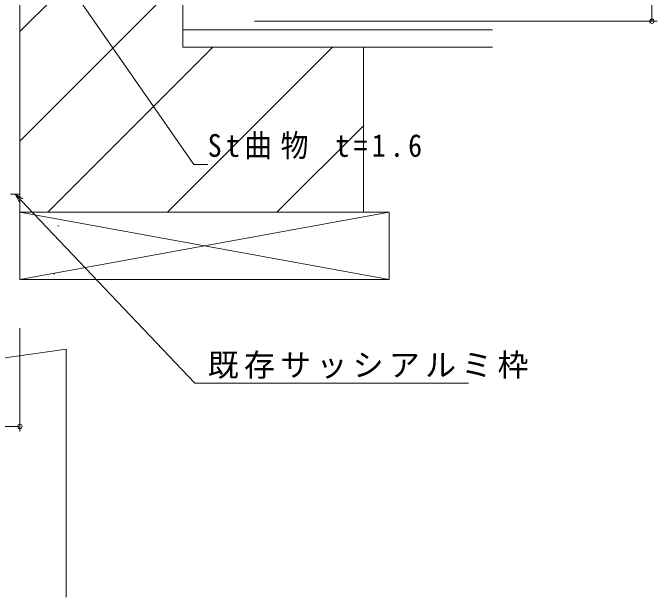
# Model space of a CAD drawing. Units: millimetres, scale not verified. Extents: x -594 to 539, y -420 to 386.
# Drawn here: x -347.1 to -222.2, y -278 to -164.8 of the extents above; entities that cross this region are included whole.
import ezdxf

# ---------------------------------------------------------------- set-up
doc = ezdxf.new("R2010")
doc.units = ezdxf.units.MM
doc.header["$LTSCALE"] = 2
for name, color, linetype, lineweight in [('0-3_YKK_11', 7, 'Continuous', 9), ('0-8_YKK_D', 6, 'Continuous', 9), ('0-9_YSS_K', 3, 'Continuous', 9), ('0-A_YSS_KE', 3, 'Continuous', 9)]:
    doc.layers.add(name, color=color, linetype=linetype, lineweight=lineweight)
doc.styles.add('ＭＳ ゴシック', font='')
doc.styles.get('ＭＳ ゴシック').set_extended_font_data('MS Gothic')

msp = doc.modelspace()

# ---------------------------------------------------------------- linework, layer by layer
at = {"layer": '0-3_YKK_11'}
for p, q in [((-345.74, -153.809), (-345.74, -199.934)), ((-345.74, -199.934), (-347.54, -199.934))]:
    msp.add_line(p, q, dxfattribs=at)
at = {"layer": '0-8_YKK_D'}
for p, q in [((-223.241, -151.434), (-223.241, -166.434)), ((-340.78, -152.83), (-312.031, -194.168)), ((-300.241, -166.434), (-222.241, -166.434)), ((-312.031, -194.168), (-309.331, -194.168)), ((-346.64, -199.934), (-345.468, -201.166)), ((-346.64, -199.934), (-345.138, -200.852)), ((-345.798, -201.48), (-346.64, -199.934)), ((-345.468, -201.166), (-311.831, -236.506)), ((-345.74, -225.903), (-345.74, -245.903)), ((-311.831, -236.506), (-258.771, -236.506)), ((-405.74, -244.903), (-345.74, -244.903))]:
    msp.add_line(p, q, dxfattribs=at)
for centre in [(-223.241, -166.434), (-345.74, -244.903)]:
    msp.add_circle(centre, 0.425, dxfattribs=at)
at = {"layer": '0-9_YSS_K'}
for p, q in [((-314.14, -151.434), (-314.14, -171.434)), ((-314.14, -151.434), (-314.14, -171.434)), ((-345.74, -157.284), (-345.74, -203.434)), ((-345.74, -168.412), (-334.612, -157.284)), ((-345.74, -189.626), (-314.14, -158.026)), ((-254.14, -168.101), (-314.14, -168.101)), ((-340.336, -203.434), (-308.336, -171.434)), ((-317.123, -203.434), (-285.123, -171.434)), ((-314.14, -171.434), (-254.14, -171.434)), ((-279.14, -171.434), (-314.14, -171.434)), ((-279.14, -203.434), (-279.14, -171.434)), ((-295.909, -203.434), (-279.14, -186.665)), ((-274.14, -203.434), (-345.74, -216.434)), ((-345.74, -203.434), (-274.14, -216.434)), ((-345.74, -203.434), (-345.74, -216.434)), ((-274.14, -203.434), (-345.74, -203.434)), ((-345.74, -203.434), (-279.14, -203.434)), ((-274.14, -216.434), (-274.14, -203.434)), ((-338.399, -206.058), (-338.199, -206.058)), ((-339.16, -215.357), (-338.96, -215.357)), ((-345.74, -216.434), (-274.14, -216.434)), ((-500.74, -252.966), (-336.741, -229.933)), ((-336.741, -277.98), (-336.741, -229.933))]:
    msp.add_line(p, q, dxfattribs=at)
at = {"layer": '0-A_YSS_KE'}
msp.add_line((-345.74, -181.434), (-345.74, -157.284), dxfattribs=at)

# ---------------------------------------------------------------- texts
at = {"layer": '0-8_YKK_D', "color": 7, "char_height": 4.399, "attachment_point": 7, "style": 'ＭＳ ゴシック'}
for s, insert in [('\\T1.31;\\W0.9;St曲物\\~t=1.6', (-309.331, -193.168)), ('\\T1.17;既存サッシアルミ枠', (-309.331, -235.706))]:
    msp.add_mtext(s, dxfattribs=dict(at, insert=insert))

doc.saveas('drawing.dxf')
